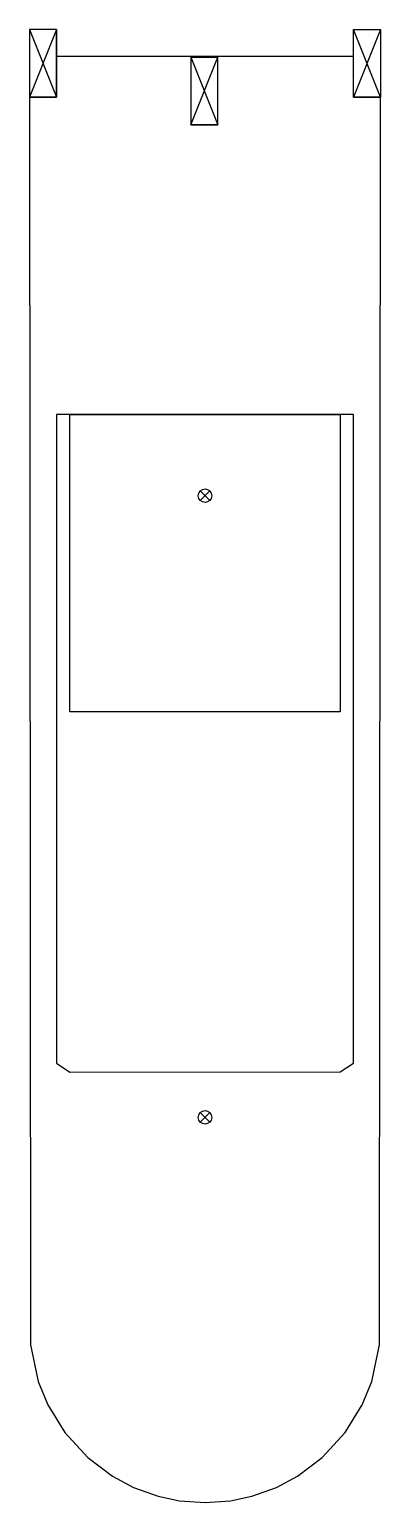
# Model space of a CAD drawing. Header units: millimetres. Extents: x -2.6 to 2.6, y -14.9 to 6.9.
import ezdxf

# ---------------------------------------------------------------- set-up
doc = ezdxf.new("R2010")
doc.units = ezdxf.units.MM
doc.layers.get('0').update_dxf_attribs({"linetype": 'CONTINUOUS'})

msp = doc.modelspace()

# ---------------------------------------------------------------- linework, layer by layer
at = {"color": 6}
for p, q in [((-2.6, 6.9), (-2.2, 5.9)), ((-2.2, 6.9), (-2.6, 5.9)), ((-2.2, 6.9), (-2.6, 6.9)), ((-2.6, 6.9), (-2.6, 5.9)), ((-2.2, 6.9), (-2.2, 5.9)), ((2.6, 6.9), (2.2, 5.9)), ((2.6, 5.9), (2.2, 6.9)), ((2.2, 6.9), (2.6, 6.9)), ((2.2, 5.9), (2.2, 6.9)), ((2.6, 6.9), (2.6, 5.9)), ((-0.211, 6.488), (0.189, 5.488)), ((-0.211, 5.488), (0.189, 6.488)), ((-0.211, 6.488), (-0.211, 5.488)), ((-0.211, 6.488), (0.189, 6.488)), ((0.189, 5.488), (0.189, 6.488)), ((-2.2, 5.9), (-2.6, 5.9)), ((-2.6, 5.9), (-2.2, 5.9)), ((-2.2, 5.9), (-2.6, 5.9)), ((2.6, 5.9), (2.2, 5.9)), ((2.2, 5.9), (2.6, 5.9)), ((0.189, 5.488), (-0.211, 5.488)), ((-0.211, 5.488), (0.189, 5.488)), ((2.2, 1.2), (-2.2, 1.2)), ((-2.2, 1.2), (-2.2, -8.4)), ((-2, -3.2), (-2, 1.2)), ((-2, 1.2), (2, 1.2)), ((2, 1.2), (2, -3.2)), ((2, 1.2), (2, 1.2)), ((2.2, -8.4), (2.2, 1.2)), ((2, -3.2), (-2, -3.2)), ((-2.2, -8.4), (-2, -8.529)), ((2, -8.528), (2.2, -8.4)), ((-2, -8.529), (2, -8.528))]:
    msp.add_line(p, q, dxfattribs=at)
for points in [[(-2.2, 5.9), (-2.2, 6.9), (-2.6, 6.9), (-2.6, 5.9), (-2.2, 5.9)], [(2.2, 6.9), (2.6, 6.9), (2.6, 5.9), (2.2, 5.9), (2.2, 6.9)], [(2.2, 5.9), (2.2, 6.5), (-2.2, 6.5), (-2.2, 5.9)], [(-2.2, 5.9), (-2.6, 5.9), (-2.586, -12.566), (-2.47, -13.111), (-2.329, -13.455), (-2.076, -13.865), (-1.737, -14.235), (-1.372, -14.508), (-1.058, -14.675), (-0.693, -14.806), (-0.376, -14.873), (0, -14.9), (0.376, -14.873), (0.693, -14.806), (1.058, -14.675), (1.372, -14.508), (1.737, -14.235), (2.076, -13.865), (2.329, -13.455), (2.47, -13.111), (2.586, -12.566), (2.6, 5.9), (2.2, 5.9)], [(0.071, 0.071), (-0.071, -0.071)], [(-0.071, 0.071), (0.071, -0.071)], [(-0.071, -9.129), (0.071, -9.271)], [(0.071, -9.129), (-0.071, -9.271)]]:
    msp.add_lwpolyline(points, dxfattribs=at)
for centre in [(0, 0), (0, 0), (0, -9.2), (0, -9.2)]:
    msp.add_circle(centre, 0.1, dxfattribs=at)

doc.saveas('drawing.dxf')
